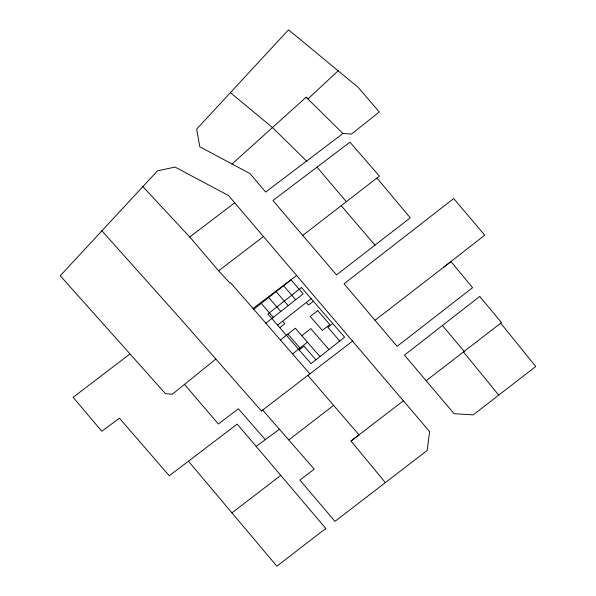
<?xml version="1.0" encoding="UTF-8"?>
<svg xmlns="http://www.w3.org/2000/svg" width="596" height="596" viewBox="0 0 596 596"><rect width="100%" height="100%" fill="white"/><g stroke="black" fill="none" stroke-linecap="round" stroke-linejoin="round"><path stroke-width="0.89" d="M101.834 230.756L178.822 316.901L261.458 411.002L262.665 410.078L314.226 469.119L299.922 480.071L334.959 521.388L427.213 450.42L429.582 431.578L228.559 195.577L175.015 167.059L157.448 170.881L60.256 275.769L165.45 393.643L172.326 394.247L215.841 359.053M230.399 92.648L288.516 29.8L358.159 87.336L379.287 111.966L351.491 134.048L342.946 133.511L265.667 192.039L250 173.592L199.809 146.78L196.665 129.116L230.399 92.648L272.499 127.574L306.597 161.047M338.141 70.805L308.035 98.817L306.113 97.208L232.008 164.049M253.754 309.264L291.027 279.897L303.155 293.85L265.876 323.218M277.572 325.118L311.149 298.671M279.777 327.658L284.642 323.829L282.43 321.289M313.354 301.211L308.497 305.04L306.284 302.5M280.425 339.966L295.333 328.217L319.992 356.602M301.807 335.675L310.754 328.627L328.94 349.554M292.547 353.92L307.454 342.171M299.177 349.986L304.035 346.157L315.902 359.828M332.747 323.539L327.889 327.36L339.757 341.031M443.715 267.202L484.712 235.167L453.72 198.535L344.071 283.778L397.07 346.358L472.561 287.704L450.993 261.547L375.048 320.283M302.746 235.442L379.391 176.118L349.941 142.183L272.931 200.532L336.502 274.92L410.264 217.831L376.918 178.04M500.722 323.203L501.504 322.6L479.72 296.428L404.46 355.104L454.107 413.706L473.209 414.868L535.744 366.51L500.722 323.203L426.118 380.74M288.933 439.841L333.618 405.347M261.458 411.002L352.795 340.919M231.881 512.918L280.768 475.385L325.796 528.458L276.879 566.2L188.44 461.215L169.242 475.75L119.424 418.176L101.804 431.243L73.099 397.308L129.883 354.046M385.314 482.559L350.984 441.025L403.38 400.817M142.839 186.585L189.759 236.992L218.643 270.808L263.514 236.47M350.984 441.025L359.038 434.879L307.849 375.413M189.759 236.992L234.735 202.782M188.44 461.215L237.201 424.099L280.768 475.385M218.643 270.808L229.996 283.227L230.548 282.787L253.047 308.452L296.771 275.382M256.168 446.389L279.576 429.172M306.113 97.208L342.946 133.511M283.577 285.775L295.698 299.728M276.119 291.645L288.24 305.599M268.662 297.516L280.791 311.47M261.212 303.394L273.333 317.348M287.875 334.088L299.997 348.049M253.047 308.452L309.868 373.856M265.309 439.669L238.4 408.796L218.374 424.009L184.492 384.405M341.247 205.739L374.988 245.127M317.072 167.193L346.365 201.761M442.441 325.513L464.165 351.394L463.472 351.931L498.755 395.118M301.487 287.548L267.909 313.995L311.045 363.649L344.622 337.202L301.487 287.548M317.698 310.598L310.24 316.469L322.361 330.422L329.819 324.552L317.698 310.598"/></g></svg>
